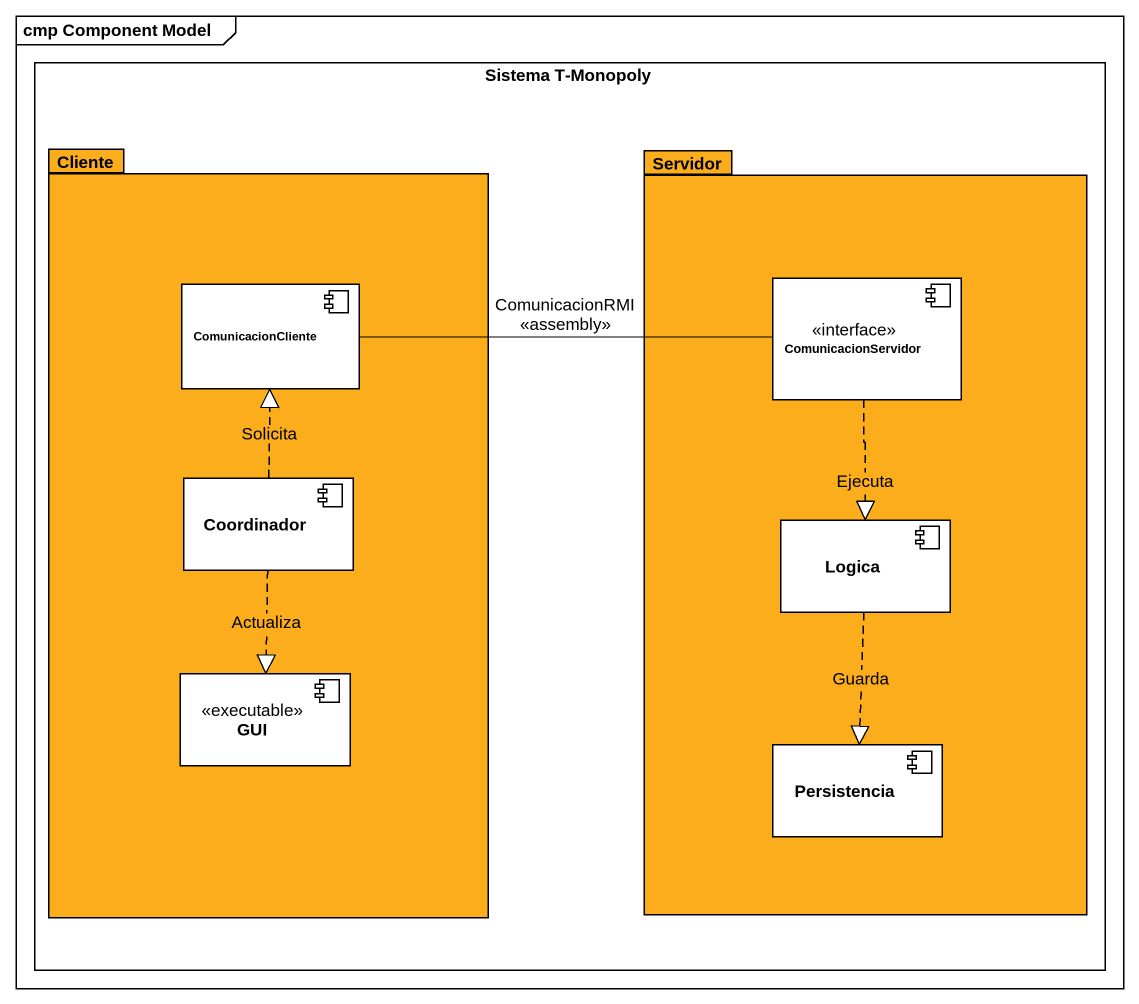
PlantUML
@startuml
mainframe cmp Component Model
rectangle "Sistema T-Monopoly" as Sistema_T_Monopoly #FFFFFF {
  package Cliente #FCAD1B {
    component ComunicacionCliente #FFFFFF
    component Coordinador #FFFFFF
    component GUI <<executable>> #FFFFFF
  }
  package Servidor #FCAD1B {
    component ComunicacionServidor <<interface>> #FFFFFF
    component Logica #FFFFFF
    component Persistencia #FFFFFF
  }
}
ComunicacionCliente -right- ComunicacionServidor : ComunicacionRMI\n<<assembly>>
ComunicacionServidor ..|> Logica : Ejecuta
Coordinador .up.|> ComunicacionCliente : Solicita
Coordinador ..|> GUI : Actualiza
Logica ..|> Persistencia : Guarda
@enduml
